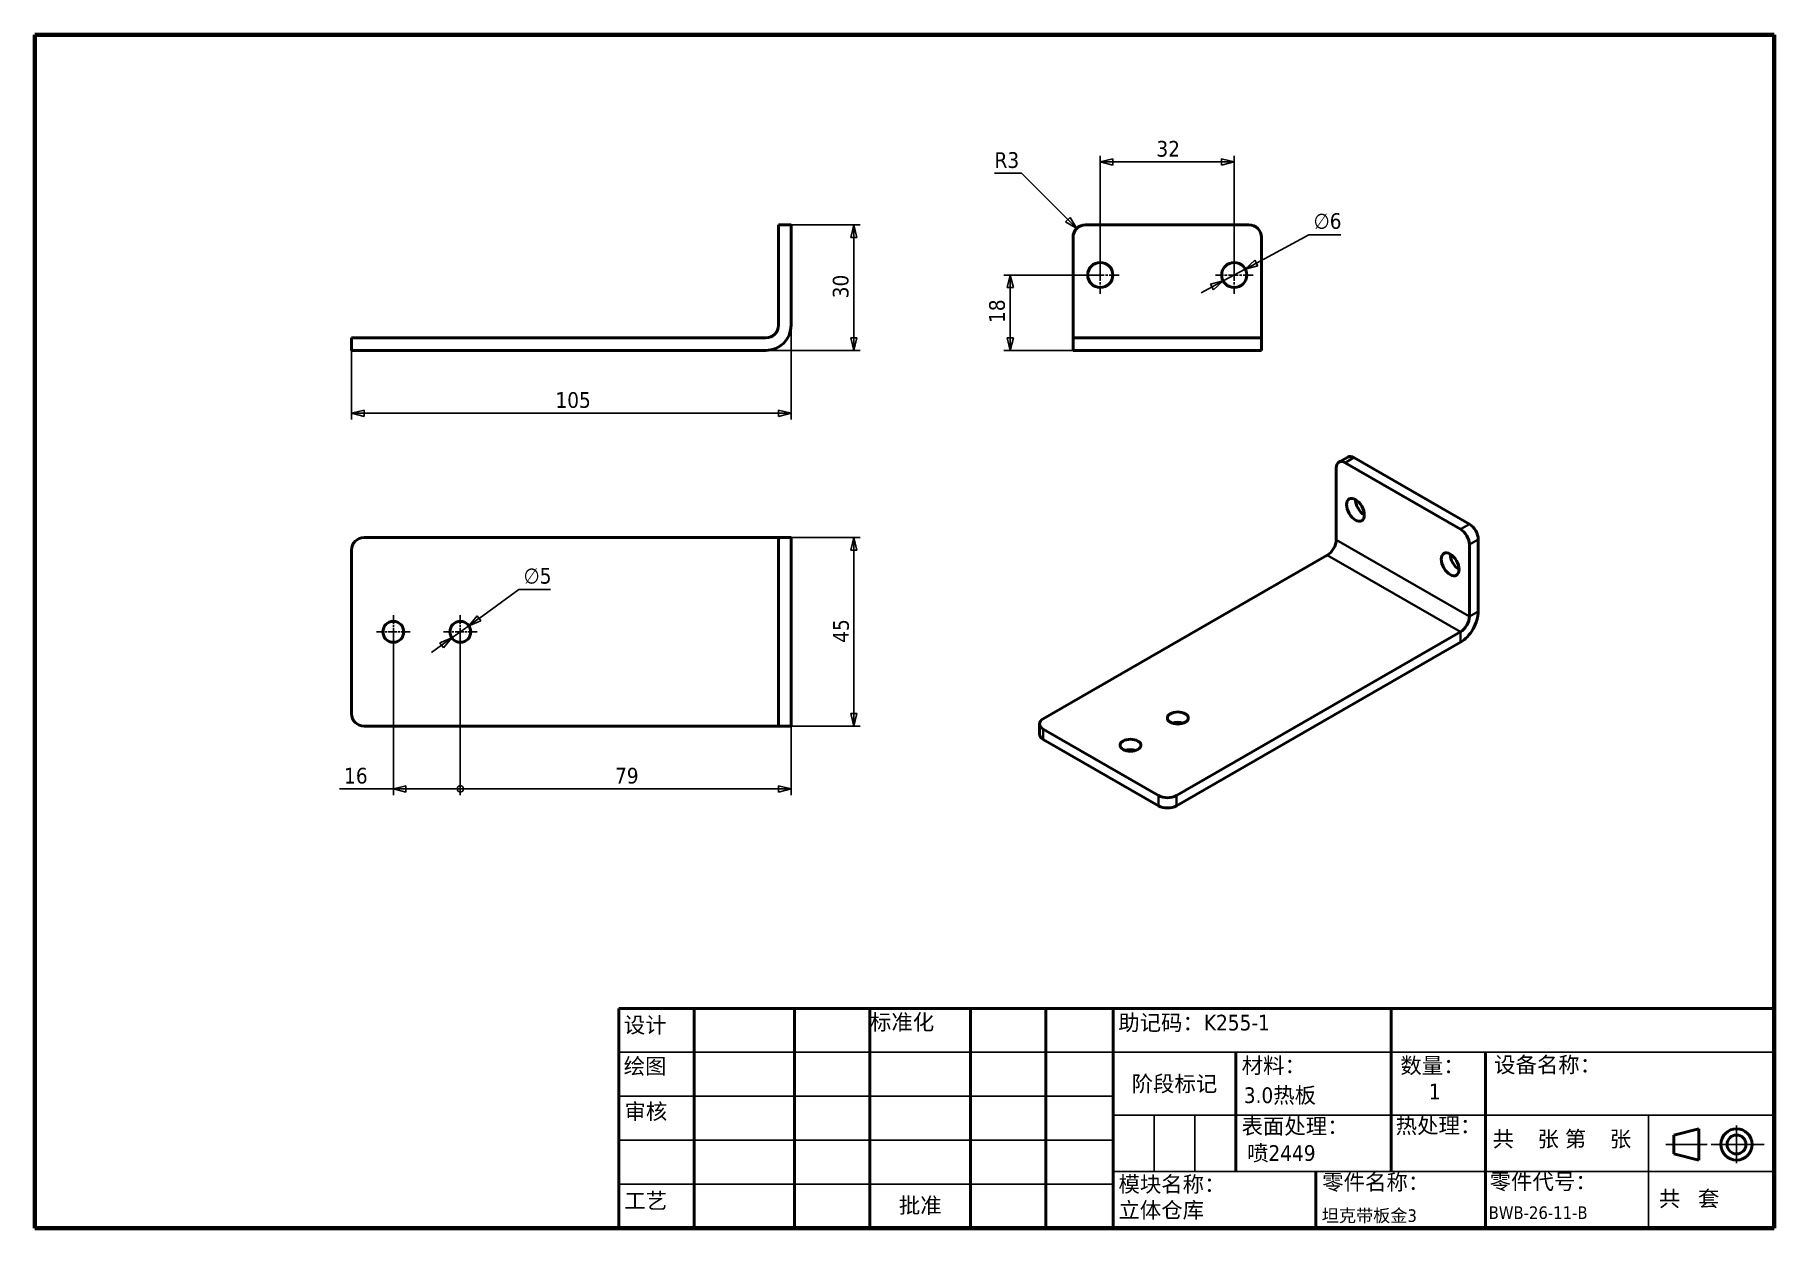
# Model space of a CAD drawing. Header units: millimetres. Extents: x 15 to 430, y 15 to 300.
import ezdxf
from ezdxf.enums import TextEntityAlignment as Align

# ---------------------------------------------------------------- set-up
doc = ezdxf.new("R2010")
doc.units = ezdxf.units.MM
doc.header["$LTSCALE"] = 1.5
doc.linetypes.add('CHAIN', pattern=[0.3543, 0.2362, -0.0295, 0.0591, -0.0295])
for name, color, linetype, lineweight in [('中心标记 (ISO)', 1, 'Continuous', 25), ('可见 (ISO)', 7, 'Continuous', 50), ('可见窄的 (ISO)', 7, 'Continuous', 35), ('图框 (ISO)', 7, 'Continuous', 70), ('尺寸 (ISO)', 5, 'Continuous', 25), ('标题 (ISO)', 7, 'Continuous', 50), ('符号 (ISO)', 7, 'Continuous', 25)]:
    doc.layers.add(name, color=color, linetype=linetype, lineweight=lineweight)
doc.styles.add('文本样式19', font='tahoma.ttf')
doc.styles.add('文本样式91', font='tahoma.ttf')
doc.styles.add('注释文本 (ISO)', font='tahoma.ttf')
doc.dimstyles.new('默认 (GB)', dxfattribs={"dimscale": 1.5, "dimtxt": 2.5, "dimasz": 2, "dimexe": 1, "dimexo": 0, "dimgap": 0.75, "dimtad": 1, "dimtoh": 1, "dimrnd": 1e-08, "dimdsep": 46, "dimtxsty": '注释文本 (ISO)', "dimblk": 'Filled-1', "dimcen": 0.09, "dimdle": 10, "dimclrd": 256, "dimclre": 256, "dimclrt": 256, "dimaunit": 1, "dimazin": 2, "dimtfac": 0.8, "dimtdec": 3, "dimtmove": 0, "dimatfit": 3, "dimldrblk": 'Filled-2', "dimfxl": 0, "dimtolj": 1, "dimtzin": 0, "dimlwd": -1, "dimlwe": -1, "dimarcsym": 0})

# ---------------------------------------------------------------- blocks, each defined once
blk = doc.blocks.new('图框 A3-A4')
at = {"layer": '图框 (ISO)'}
for p, q in [((287, 200), (10, 200)), ((10, 200), (10, 10)), ((287, 10), (287, 200)), ((10, 10), (287, 10))]:
    blk.add_line(p, q, dxfattribs=at)
blk = doc.blocks.new('标题栏 GB1')
at = {"layer": '标题 (ISO)'}
for p, q in [((194.57, 65.23), (194.57, 72.23)), ((194.57, 72.23), (378.57, 72.23)), ((206.57, 65.23), (206.57, 72.23)), ((222.57, 65.23), (222.57, 72.23)), ((234.57, 65.23), (234.57, 72.23)), ((250.57, 65.23), (250.57, 72.23)), ((262.57, 65.23), (262.57, 72.23)), ((273.31, 65.23), (273.31, 72.23)), ((317.57, 65.23), (317.57, 72.23)), ((378.57, 72.23), (378.57, 65.23)), ((194.57, 37.23), (194.57, 65.23)), ((206.57, 37.23), (206.57, 65.23)), ((222.57, 44.23), (222.57, 65.23)), ((234.57, 37.23), (234.57, 65.23)), ((250.57, 37.23), (250.57, 65.23)), ((262.57, 37.23), (262.57, 65.23)), ((273.31, 65.23), (273.31, 37.23)), ((317.57, 55.23), (317.57, 65.23)), ((378.57, 65.23), (378.57, 37.23)), ((317.57, 55.23), (317.57, 46.23)), ((366.57, 53.06), (362.57, 52.06)), ((366.57, 48.06), (366.57, 53.06)), ((362.57, 52.06), (362.57, 49.06)), ((362.57, 49.06), (366.57, 48.06)), ((305.57, 46.23), (305.57, 37.23)), ((222.57, 44.23), (222.57, 37.23)), ((378.57, 37.23), (194.57, 37.23))]:
    blk.add_line(p, q, dxfattribs=at)
at = {"layer": '标题 (ISO)', "lineweight": 25}
for p, q in [((194.57, 65.23), (273.31, 65.23)), ((273.31, 65.23), (378.57, 65.23)), ((194.57, 58.23), (273.31, 58.23)), ((332.57, 55.23), (273.31, 55.23)), ((279.81, 55.23), (279.81, 46.23)), ((286.31, 55.23), (286.31, 46.23)), ((332.57, 55.23), (378.57, 55.23)), ((358.57, 55.23), (358.57, 46.23)), ((372.58, 53.56), (372.58, 47.56)), ((194.57, 51.23), (273.31, 51.23)), ((361.32, 50.56), (367.88, 50.56)), ((368.55, 50.56), (370.07, 50.56)), ((370.07, 50.56), (376.97, 50.56)), ((273.31, 46.23), (378.57, 46.23)), ((358.57, 46.23), (358.57, 37.23)), ((194.57, 44.23), (273.31, 44.23))]:
    blk.add_line(p, q, dxfattribs=at)
at = {"layer": '标题 (ISO)', "lineweight": 50}
for p, q in [((292.81, 65.23), (292.81, 46.23)), ((332.57, 65.23), (332.57, 37.23))]:
    blk.add_line(p, q, dxfattribs=at)
at = {"layer": '标题 (ISO)'}
for radius in [2.5, 1.5]:
    blk.add_circle((372.57, 50.56), radius, dxfattribs=at)
at = {"layer": '标题 (ISO)', "style": '注释文本 (ISO)'}
blk.add_text('阶段标记', height=2.5, dxfattribs=at).set_placement((283.06, 60.23), align=Align.MIDDLE_CENTER)
at = {"layer": '标题 (ISO)', "char_height": 2.5, "style": '注释文本 (ISO)'}
for s, insert, attachment_point in [('\\fTahoma|b0|i0;设计', (195.38, 70.83), 1), ('\\fTahoma|b0|i0;标准化', (234.57, 71.28), 1), ('助记码：K255-1', (274.11, 71.21), 1), ('\\fTahoma|b0|i0;绘图', (195.35, 64.28), 1), ('\\fTahoma|b0|i0;材料：', (293.76, 64.39), 1), ('\\fTahoma|b0|i0;数量：', (319.04, 64.37), 1), ('\\fTahoma|b0|i0;设备名称：', (333.96, 64.5), 1), ('\\fTahoma|b0|i0;审核', (195.48, 57.07), 1), ('\\fTahoma|b0|i0;热处理：', (318.29, 54.82), 1), ('\\fTahoma|b0|i0;零件名称：', (306.59, 45.8), 1), ('\\fTahoma|b0|i0;零件代号：', (333.25, 45.9), 1), ('\\fTahoma|b0|i0;批准', (242.57, 40.73), 5)]:
    blk.add_mtext(s, dxfattribs=dict(at, insert=insert, attachment_point=attachment_point))
at = {"layer": '标题 (ISO)', "char_height": 2.5, "attachment_point": 1, "style": '注释文本 (ISO)'}
for s, insert, width in [('\\fTahoma|b0|i0;表面处理：', (293.74, 54.71), 17.19), ('共    张 第    张', (333.72, 52.69), 27.2374), ('\\fTahoma|b0|i0;工艺', (195.45, 42.85), 6.876), ('\\fTahoma|b0|i0;  共   套', (358.32, 43.18), 17.7919)]:
    blk.add_mtext(s, dxfattribs=dict(at, insert=insert, width=width))
at = {"layer": '标题 (ISO)', "insert": (274.14, 45.48), "char_height": 2.5, "attachment_point": 1, "line_spacing_factor": 0.987884, "style": '注释文本 (ISO)'}
blk.add_mtext('模块名称：\\P立体仓库', dxfattribs=at)
at = {"layer": '标题 (ISO)'}
for tag, p, height, style in [('材料_001', (294.1, 57.15), 2.5, '注释文本 (ISO)'), ('零件代号_001', (306.52, 38.23), 2, '文本样式91'), ('描述_001', (333.1, 38.7), 2, '文本样式91')]:
    blk.add_attdef(tag, p, '', height=height, dxfattribs=dict(at, style=style))
at = {"layer": '标题 (ISO)', "style": '文本样式91'}
blk.add_attdef('热处理', text='', height=2, dxfattribs=at).set_placement((318.2, 50.63), align=Align.TOP_LEFT)
at = {"layer": '标题 (ISO)', "style": '文本样式19'}
for tag, p in [('工程核准人', (256.57, 40.73)), ('工程批准日期', (267.94, 40.73))]:
    blk.add_attdef(tag, text='', height=1, dxfattribs=at).set_placement(p, align=Align.MIDDLE_CENTER)
blk = doc.blocks.new('Filled-1')
at = {"color": 0}
for p, q in [((0, 0), (-1, 0.25)), ((-1, 0.25), (-1, -0.25)), ((-1, 0), (0, 0)), ((-1, -0.25), (0, 0))]:
    blk.add_line(p, q, dxfattribs=at)
at = {"color": 0, "flags": 128}
blk.add_lwpolyline([(-1, -0.25), (0, 0)], dxfattribs=at)
at = {"color": 0}
blk.add_solid([(-1, -0.25), (0, 0), (-1, 0.25), (-1, -0.25)], dxfattribs=at)
blk = doc.blocks.new('*D7')
at = {"layer": 'Defpoints', "color": 0}
for p in [(195.65, 230.63), (90.65, 224.63), (90.65, 209.63)]:
    blk.add_point(p, dxfattribs=at)
at = {"layer": '尺寸 (ISO)'}
for p, q in [((195.65, 230.63), (195.65, 208.13)), ((90.65, 224.63), (90.65, 208.13)), ((192.65, 209.63), (93.65, 209.63))]:
    blk.add_line(p, q, dxfattribs=at)
at = {"layer": '尺寸 (ISO)', "xscale": 3, "yscale": 3, "zscale": 3, "rotation": 180}
blk.add_blockref('Filled-1', (90.65, 209.63), dxfattribs=at)
at = {"layer": '尺寸 (ISO)', "xscale": 3, "yscale": 3, "zscale": 3}
blk.add_blockref('Filled-1', (195.65, 209.63), dxfattribs=at)
at = {"layer": '尺寸 (ISO)', "insert": (139.37, 214.66), "char_height": 3.75, "attachment_point": 1, "style": '注释文本 (ISO)'}
blk.add_mtext('\\A1;105', dxfattribs=at)
blk = doc.blocks.new('Filled-2')
at = {"color": 0}
for p, q in [((0, 0), (-1, 0.125)), ((-1, 0.125), (-1, -0.125)), ((-1, 0), (0, 0)), ((-1, -0.125), (0, 0))]:
    blk.add_line(p, q, dxfattribs=at)
at = {"color": 0, "flags": 128}
blk.add_lwpolyline([(-1, -0.125), (0, 0)], dxfattribs=at)
at = {"color": 0}
blk.add_solid([(-1, -0.125), (0, 0), (-1, 0.125), (-1, -0.125)], dxfattribs=at)
blk = doc.blocks.new('*D8')
at = {"layer": 'Defpoints', "color": 0}
for p in [(195.65, 254.63), (210.65, 254.63), (189.65, 224.63)]:
    blk.add_point(p, dxfattribs=at)
at = {"layer": '尺寸 (ISO)'}
for p, q in [((195.65, 254.63), (212.15, 254.63)), ((210.65, 227.63), (210.65, 251.63)), ((189.65, 224.63), (212.15, 224.63))]:
    blk.add_line(p, q, dxfattribs=at)
at = {"layer": '尺寸 (ISO)', "xscale": 3, "yscale": 3, "zscale": 3}
for p, rotation in [((210.65, 254.63), 90), ((210.65, 224.63), 270)]:
    blk.add_blockref('Filled-1', p, dxfattribs=dict(at, rotation=rotation))
at = {"layer": '尺寸 (ISO)', "insert": (205.62, 237.07), "char_height": 3.75, "attachment_point": 1, "rotation": 90, "style": '注释文本 (ISO)'}
blk.add_mtext('\\A1;30', dxfattribs=at)
blk = doc.blocks.new('*D9')
at = {"layer": 'Defpoints', "color": 0}
for p in [(189.65, 179.92), (189.65, 134.92), (210.65, 134.92)]:
    blk.add_point(p, dxfattribs=at)
at = {"layer": '尺寸 (ISO)'}
for p, q in [((189.65, 179.92), (212.15, 179.92)), ((210.65, 176.92), (210.65, 137.92)), ((189.65, 134.92), (212.15, 134.92))]:
    blk.add_line(p, q, dxfattribs=at)
at = {"layer": '尺寸 (ISO)', "xscale": 3, "yscale": 3, "zscale": 3}
for p, rotation in [((210.65, 179.92), 90), ((210.65, 134.92), 270)]:
    blk.add_blockref('Filled-1', p, dxfattribs=dict(at, rotation=rotation))
at = {"layer": '尺寸 (ISO)', "insert": (205.7, 154.81), "char_height": 3.75, "attachment_point": 1, "rotation": 90, "style": '注释文本 (ISO)'}
blk.add_mtext('\\A1;45', dxfattribs=at)
blk = doc.blocks.new('_DotSmall')
at = {"color": 0, "linetype": 'ByBlock', "const_width": 0.5}
blk.add_lwpolyline([(-0.0625, 0, 1), (0.0625, 0, 1)], format="xyb", close=True, dxfattribs=at)
blk = doc.blocks.new('*D10')
at = {"layer": 'Defpoints', "color": 0}
for p in [(100.65, 157.42), (116.65, 157.42), (116.65, 119.92)]:
    blk.add_point(p, dxfattribs=at)
at = {"layer": '尺寸 (ISO)'}
for p, q in [((100.65, 157.42), (100.65, 118.42)), ((116.65, 157.42), (116.65, 118.42)), ((100.65, 119.92), (87.75, 119.92)), ((116.65, 119.92), (103.65, 119.92))]:
    blk.add_line(p, q, dxfattribs=at)
at = {"layer": '尺寸 (ISO)', "xscale": 3, "yscale": 3, "zscale": 3, "rotation": 180}
blk.add_blockref('Filled-1', (100.65, 119.92), dxfattribs=at)
at = {"layer": '尺寸 (ISO)', "xscale": 3, "yscale": 3, "zscale": 3}
blk.add_blockref('_DotSmall', (116.65, 119.92), dxfattribs=at)
at = {"layer": '尺寸 (ISO)', "insert": (88.88, 124.95), "char_height": 3.75, "attachment_point": 1, "style": '注释文本 (ISO)'}
blk.add_mtext('\\A1;16', dxfattribs=at)
blk = doc.blocks.new('*D12')
at = {"layer": 'Defpoints', "color": 0}
for p in [(116.65, 157.42), (195.65, 137.92), (195.65, 119.92)]:
    blk.add_point(p, dxfattribs=at)
at = {"layer": '尺寸 (ISO)'}
for p, q in [((116.65, 157.42), (116.65, 118.42)), ((195.65, 137.92), (195.65, 118.42)), ((116.65, 119.92), (192.65, 119.92))]:
    blk.add_line(p, q, dxfattribs=at)
at = {"layer": '尺寸 (ISO)', "xscale": 3, "yscale": 3, "zscale": 3, "rotation": 180}
blk.add_blockref('_DotSmall', (116.65, 119.92), dxfattribs=at)
at = {"layer": '尺寸 (ISO)', "xscale": 3, "yscale": 3, "zscale": 3}
blk.add_blockref('Filled-1', (195.65, 119.92), dxfattribs=at)
at = {"layer": '尺寸 (ISO)', "insert": (153.6, 124.95), "char_height": 3.75, "attachment_point": 1, "style": '注释文本 (ISO)'}
blk.add_mtext('\\A1;79', dxfattribs=at)
blk = doc.blocks.new('*D13')
at = {"layer": 'Defpoints', "color": 0}
for p in [(118.68, 158.89), (114.62, 155.96)]:
    blk.add_point(p, dxfattribs=at)
at = {"layer": '尺寸 (ISO)'}
for p, q in [((121.11, 160.64), (130.64, 167.51)), ((130.64, 167.51), (138.17, 167.51)), ((114.62, 155.96), (118.68, 158.89)), ((112.19, 154.21), (109.75, 152.45))]:
    blk.add_line(p, q, dxfattribs=at)
at = {"layer": '尺寸 (ISO)', "xscale": 3, "yscale": 3, "zscale": 3}
for p, rotation in [((118.68, 158.89), 215.7910468080107), ((114.62, 155.96), 35.79104680801077)]:
    blk.add_blockref('Filled-1', p, dxfattribs=dict(at, rotation=rotation))
at = {"layer": '尺寸 (ISO)', "insert": (131.76, 172.68), "char_height": 3.75, "attachment_point": 1, "style": '注释文本 (ISO)'}
blk.add_mtext('\\A1;∅5', dxfattribs=at)
blk = doc.blocks.new('*D14')
at = {"layer": 'Defpoints', "color": 0}
for p in [(269.51, 242.63), (248.01, 224.63), (266.01, 224.63)]:
    blk.add_point(p, dxfattribs=at)
at = {"layer": '尺寸 (ISO)'}
for p, q in [((269.51, 242.63), (246.51, 242.63)), ((248.01, 239.63), (248.01, 227.63)), ((266.01, 224.63), (246.51, 224.63))]:
    blk.add_line(p, q, dxfattribs=at)
at = {"layer": '尺寸 (ISO)', "xscale": 3, "yscale": 3, "zscale": 3}
for p, rotation in [((248.01, 242.63), 90), ((248.01, 224.63), 270)]:
    blk.add_blockref('Filled-1', p, dxfattribs=dict(at, rotation=rotation))
at = {"layer": '尺寸 (ISO)', "insert": (242.97, 231.18), "char_height": 3.75, "attachment_point": 1, "rotation": 90, "style": '注释文本 (ISO)'}
blk.add_mtext('\\A1;18', dxfattribs=at)
blk = doc.blocks.new('*D15')
at = {"layer": 'Defpoints', "color": 0}
for p in [(301.51, 269.63), (269.51, 242.63), (301.51, 242.63)]:
    blk.add_point(p, dxfattribs=at)
at = {"layer": '尺寸 (ISO)'}
for p, q in [((269.51, 242.63), (269.51, 271.13)), ((301.51, 242.63), (301.51, 271.13)), ((272.51, 269.63), (298.51, 269.63))]:
    blk.add_line(p, q, dxfattribs=at)
at = {"layer": '尺寸 (ISO)', "xscale": 3, "yscale": 3, "zscale": 3, "rotation": 180}
blk.add_blockref('Filled-1', (269.51, 269.63), dxfattribs=at)
at = {"layer": '尺寸 (ISO)', "xscale": 3, "yscale": 3, "zscale": 3}
blk.add_blockref('Filled-1', (301.51, 269.63), dxfattribs=at)
at = {"layer": '尺寸 (ISO)', "insert": (282.92, 274.66), "char_height": 3.75, "attachment_point": 1, "style": '注释文本 (ISO)'}
blk.add_mtext('\\A1;32', dxfattribs=at)
blk = doc.blocks.new('*D16')
at = {"layer": 'Defpoints', "color": 0}
for p in [(263.89, 253.75), (266.01, 251.63)]:
    blk.add_point(p, dxfattribs=at)
at = {"layer": '尺寸 (ISO)'}
for p, q in [((244.25, 266.92), (250.72, 266.92)), ((250.72, 266.92), (261.77, 255.88))]:
    blk.add_line(p, q, dxfattribs=at)
at = {"layer": '尺寸 (ISO)', "xscale": 3, "yscale": 3, "zscale": 3, "rotation": 315.0000000000057}
blk.add_blockref('Filled-1', (263.89, 253.75), dxfattribs=at)
at = {"layer": '尺寸 (ISO)', "insert": (244.25, 271.96), "char_height": 3.75, "attachment_point": 1, "style": '注释文本 (ISO)'}
blk.add_mtext('\\A1;R3', dxfattribs=at)
blk = doc.blocks.new('*D17')
at = {"layer": 'Defpoints', "color": 0}
for p in [(298.87, 241.21), (304.16, 244.06)]:
    blk.add_point(p, dxfattribs=at)
at = {"layer": '尺寸 (ISO)'}
for p, q in [((306.8, 245.48), (319.34, 252.24)), ((319.34, 252.24), (326.98, 252.24)), ((298.87, 241.21), (304.16, 244.06)), ((296.23, 239.79), (293.59, 238.36))]:
    blk.add_line(p, q, dxfattribs=at)
at = {"layer": '尺寸 (ISO)', "xscale": 3, "yscale": 3, "zscale": 3}
for p, rotation in [((304.16, 244.06), 208.3252352442725), ((298.87, 241.21), 28.32523524427257)]:
    blk.add_blockref('Filled-1', p, dxfattribs=dict(at, rotation=rotation))
at = {"layer": '尺寸 (ISO)', "insert": (320.47, 257.41), "char_height": 3.75, "attachment_point": 1, "style": '注释文本 (ISO)'}
blk.add_mtext('\\A1;∅6', dxfattribs=at)

msp = doc.modelspace()

# ---------------------------------------------------------------- linework, layer by layer
at = {"layer": '中心标记 (ISO)', "linetype": 'CHAIN', "ltscale": 6.667144}
for p, q in [((269.5144, 247.1335), (269.5144, 238.1335)), ((301.5144, 247.1335), (301.5144, 238.1335)), ((274.0144, 242.6335), (265.0144, 242.6335)), ((306.0144, 242.6335), (297.0144, 242.6335))]:
    msp.add_line(p, q, dxfattribs=at)
at = {"layer": '中心标记 (ISO)', "linetype": 'CHAIN', "ltscale": 5.92634}
for p, q in [((100.6482, 161.4233), (100.6482, 153.4233)), ((116.6482, 161.4233), (116.6482, 153.4233)), ((104.6482, 157.4233), (96.6482, 157.4233)), ((120.6482, 157.4233), (112.6482, 157.4233))]:
    msp.add_line(p, q, dxfattribs=at)
at = {"layer": '可见 (ISO)'}
for p, q in [((192.6482, 251.6335), (192.6482, 254.6335)), ((195.6482, 254.6335), (192.6482, 254.6335)), ((195.6482, 254.6335), (195.6482, 251.6335)), ((266.0144, 254.6335), (305.0144, 254.6335)), ((192.6482, 251.6335), (192.6482, 230.6335)), ((195.6482, 230.6335), (195.6482, 251.6335)), ((263.0144, 230.6335), (263.0144, 251.6335)), ((308.0144, 251.6335), (308.0144, 230.6335)), ((263.0144, 227.6335), (263.0144, 230.6335)), ((308.0144, 230.6335), (308.0144, 227.6335)), ((90.6482, 227.6335), (93.6482, 227.6335)), ((90.6482, 227.6335), (90.6482, 224.6335)), ((93.6482, 224.6335), (90.6482, 224.6335)), ((93.6482, 227.6335), (189.6482, 227.6335)), ((93.6482, 224.6335), (189.6482, 224.6335)), ((263.0144, 227.6335), (266.0144, 227.6335)), ((263.0144, 227.6335), (263.0144, 224.6335)), ((266.0144, 224.6335), (263.0144, 224.6335)), ((266.0144, 227.6335), (305.0144, 227.6335)), ((266.0144, 224.6335), (305.0144, 224.6335)), ((305.0144, 227.6335), (308.0144, 227.6335)), ((308.0144, 224.6335), (305.0144, 224.6335)), ((308.0144, 224.6335), (308.0144, 227.6335)), ((325.8737, 179.4042), (325.8737, 196.5727)), ((328.6193, 199.1725), (326.498, 197.9509)), ((327.9951, 197.8038), (355.5722, 181.9231)), ((330.1164, 199.0253), (357.6935, 183.1447)), ((189.6482, 179.9233), (93.6482, 179.9233)), ((189.6482, 179.9233), (192.6482, 179.9233)), ((192.6482, 176.9233), (192.6482, 179.9233)), ((195.6482, 179.9233), (192.6482, 179.9233)), ((195.6482, 179.9233), (195.6482, 176.9233)), ((359.8149, 162.302), (359.8149, 179.4705)), ((90.6482, 176.9233), (90.6482, 137.9233)), ((192.6482, 176.9233), (192.6482, 137.9233)), ((195.6482, 176.9233), (195.6482, 137.9233)), ((323.7524, 175.73), (255.8702, 136.6392)), ((357.6935, 178.2489), (357.6935, 161.0804)), ((287.69, 118.3154), (355.5722, 157.4062)), ((287.69, 115.8628), (355.5722, 154.9535)), ((192.6482, 134.9233), (192.6482, 137.9233)), ((195.6482, 137.9233), (195.6482, 134.9233)), ((93.6482, 134.9233), (189.6482, 134.9233)), ((192.6482, 134.9233), (189.6482, 134.9233)), ((192.6482, 134.9233), (195.6482, 134.9233)), ((254.9915, 135.4176), (254.9915, 132.965)), ((255.8702, 134.196), (283.4473, 118.3154)), ((255.8702, 131.7434), (283.4473, 115.8628))]:
    msp.add_line(p, q, dxfattribs=at)
for centre, radius in [((269.5144, 242.6335), 3), ((301.5144, 242.6335), 3), ((100.6482, 157.4233), 2.5), ((116.6482, 157.4233), 2.5)]:
    msp.add_circle(centre, radius, dxfattribs=at)
for centre, radius, start, end in [((266.0144, 251.6335), 3, 90, 180), ((305.0144, 251.6335), 3, 0, 90), ((189.6482, 230.6335), 3, 270, 0), ((189.6482, 230.6335), 6, 270, 0), ((93.6482, 176.9233), 3, 90, 180), ((93.6482, 137.9233), 3, 180, 270)]:
    msp.add_arc(centre, radius, start, end, dxfattribs=at)
for centre, major_axis, ratio, start_param, end_param in [((327.9951, 195.3511), (-1.4971, 2.5998), 0.57809312, 5.49972085, 7.07051718), ((330.1164, 196.5727), (-1.4971, 2.5998), 0.57809312, 5.49972085, 6.28318531), ((332.5913, 187.7896), (1.4971, -2.5998), 0.57809312, 3.92506456, 5.4997134), ((357.6935, 180.6921), (-1.4971, 2.5998), 0.57809312, 3.92892453, 5.49972085), ((323.7524, 178.1826), (1.4971, 2.5998), 0.57809312, 3.92505711, 5.49585344), ((355.5722, 179.4705), (1.4971, -2.5998), 0.57809312, 0.78733187, 2.3581282), ((355.2187, 174.7593), (1.4971, -2.5998), 0.57809312, 3.92506456, 5.4997134), ((355.5722, 159.8588), (2.9942, 5.1995), 0.57809312, 3.92505711, 5.49585344), ((355.5722, 159.8588), (-1.4971, -2.5998), 0.57809312, 0.78346445, 2.35426078), ((257.9915, 135.4176), (-3, 0), 0.5758617, 5.49778714, 7.06858347), ((257.9915, 132.965), (-3, 0), 0.5758617, 0, 0.78539816), ((288.0435, 134.3902), (-2.5, 0), 0.5758617, 4.16103515, 5.26374281), ((276.7298, 127.875), (-2.5, 0), 0.5758617, 4.16103515, 5.26374281), ((285.5687, 119.537), (-3, 0), 0.5758617, 0.78539816, 2.35619449), ((285.5687, 117.0843), (3, 0), 0.5758617, 3.92699082, 5.49778714)]:
    msp.add_ellipse(centre, major_axis=major_axis, ratio=ratio, start_param=start_param, end_param=end_param, dxfattribs=at)
for centre, major_axis, ratio in [((330.4699, 186.568), (1.4971, -2.5998), 0.57809312), ((353.0974, 173.5377), (1.4971, -2.5998), 0.57809312), ((288.0435, 136.8428), (2.5, 0), 0.5758617), ((276.7298, 130.3277), (2.5, 0), 0.5758617)]:
    msp.add_ellipse(centre, major_axis=major_axis, ratio=ratio, dxfattribs=at)
at = {"layer": '可见窄的 (ISO)'}
for p, q in [((327.9951, 197.8038), (330.1164, 199.0253)), ((357.6935, 183.1447), (355.5722, 181.9231)), ((325.8737, 179.4042), (357.6935, 161.0804)), ((357.6935, 178.2489), (359.8149, 179.4705)), ((355.5722, 157.4062), (323.7524, 175.73)), ((357.6935, 161.0804), (359.8149, 162.302)), ((355.5722, 154.9535), (355.5722, 157.4062)), ((255.8702, 131.7434), (255.8702, 134.196)), ((283.4473, 118.3154), (283.4473, 115.8628)), ((287.69, 115.8628), (287.69, 118.3154))]:
    msp.add_line(p, q, dxfattribs=at)

# ---------------------------------------------------------------- block references
at = {"xscale": 1.5, "yscale": 1.5, "zscale": 1.5}
msp.add_blockref('图框 A3-A4', (0, 0), dxfattribs=at)
msp.add_blockref('标题栏 GB1', (-137.3567, -40.8378), dxfattribs=at).add_auto_attribs({'零件代号_001': '坦克带板金3', '描述_001': 'BWB-26-11-B', '材料_001': '3.0热板'})

# ---------------------------------------------------------------- texts
at = {"layer": '符号 (ISO)', "insert": (348, 49.5), "char_height": 3.75, "attachment_point": 1, "style": '注释文本 (ISO)'}
msp.add_mtext('{1}', dxfattribs=at)
at = {"layer": '符号 (ISO)', "insert": (304.5701, 34.8295), "char_height": 3.75, "width": 24, "attachment_point": 1, "style": '注释文本 (ISO)'}
msp.add_mtext('{喷2449}', dxfattribs=at)

# ---------------------------------------------------------------- dimensions: what is measured, and where the dimension line sits
at = {"layer": '尺寸 (ISO)'}
for base, p1, p2, angle, override, picture, middle in [((301.5144, 269.6335), (269.5144, 242.6335), (301.5144, 242.6335), 180, {"dimtoh": 0, "dimdec": 2, "dimtp": 0, "dimtm": 0, "dimtdec": 3, "dimtofl": 0, "dimatfit": 1}, '*D15', (285.4994, 269.6335)), ((210.6482, 254.6335), (189.6482, 224.6335), (195.6482, 254.6335), 270, {"dimtoh": 0, "dimdec": 2, "dimtp": 0, "dimtm": 0, "dimtdec": 3, "dimtofl": 0, "dimatfit": 1}, '*D8', (210.6482, 239.6585)), ((248.0144, 224.6335), (269.5144, 242.6335), (266.0144, 224.6335), 270, {"dimtoh": 0, "dimdec": 2, "dimtp": 0, "dimtm": 0, "dimtdec": 3, "dimtofl": 0, "dimatfit": 1}, '*D14', (248.0144, 233.6185)), ((210.6482, 134.9233), (189.6482, 179.9233), (189.6482, 134.9233), 90, {"dimtoh": 0, "dimdec": 2, "dimtp": 0, "dimtm": 0, "dimtdec": 3, "dimtofl": 0, "dimatfit": 1}, '*D9', (210.6482, 157.4383)), ((116.6482, 119.9233), (100.6482, 157.4233), (116.6482, 157.4233), 180, {"dimtoh": 0, "dimdec": 2, "dimblk1": 'Filled-1', "dimblk2": 'DotSmall', "dimsah": 1, "dimdle": 0, "dimtp": 0, "dimtm": 0, "dimtdec": 3, "dimtofl": 0, "dimatfit": 2}, '*D10', (91.3261, 119.9233)), ((195.6482, 119.9233), (116.6482, 157.4233), (195.6482, 137.9233), 180, {"dimtoh": 0, "dimdec": 2, "dimblk1": 'DotSmall', "dimblk2": 'Filled-1', "dimsah": 1, "dimdle": 0, "dimtp": 0, "dimtm": 0, "dimtdec": 3, "dimtofl": 0, "dimatfit": 1}, '*D12', (156.1832, 119.9233))]:
    dim = msp.add_linear_dim(base=base, p1=p1, p2=p2, angle=angle, dimstyle='默认 (GB)', override=override, dxfattribs=at)
    dim.commit()
    dim.dimension.update_dxf_attribs({"geometry": picture, "text_midpoint": middle, "dimtype": 160})
dim = msp.add_radius_dim(center=(266.0144, 251.6335), mpoint=(263.8931, 253.7548), dimstyle='默认 (GB)', override={"dimtih": 1, "dimdec": 2, "dimcen": 0, "dimtp": 0, "dimtm": 0, "dimtdec": 3, "dimtofl": 0}, dxfattribs=at)
dim.commit()
dim.dimension.update_dxf_attribs({"geometry": '*D16', "text_midpoint": (246.9263, 266.9245), "dimtype": 164})
for p1, p2, picture, middle in [((298.8736, 241.2101), (304.1552, 244.0569), '*D17', (323.7206, 252.2422)), ((114.6203, 155.9612), (118.6761, 158.8854), '*D13', (134.9692, 167.5111))]:
    dim = msp.add_diameter_dim_2p(p1=p1, p2=p2, dimstyle='默认 (GB)', override={"dimtih": 1, "dimdec": 2, "dimlfac": 1, "dimtp": 0, "dimtm": 0, "dimtdec": 3, "dimatfit": 2}, dxfattribs=at)
    dim.commit()
    dim.dimension.update_dxf_attribs({"geometry": picture, "text_midpoint": middle, "dimtype": 163})
dim = msp.add_linear_dim(base=(90.6482, 209.6335), p1=(195.6482, 230.6335), p2=(90.6482, 224.6335), dimstyle='默认 (GB)', override={"dimtoh": 0, "dimdec": 2, "dimtp": 0, "dimtm": 0, "dimtdec": 3, "dimtofl": 0, "dimatfit": 1}, dxfattribs=at)
dim.commit()
dim.dimension.update_dxf_attribs({"geometry": '*D7', "text_midpoint": (143.1732, 209.6335), "dimtype": 160})

doc.saveas('drawing.dxf')
